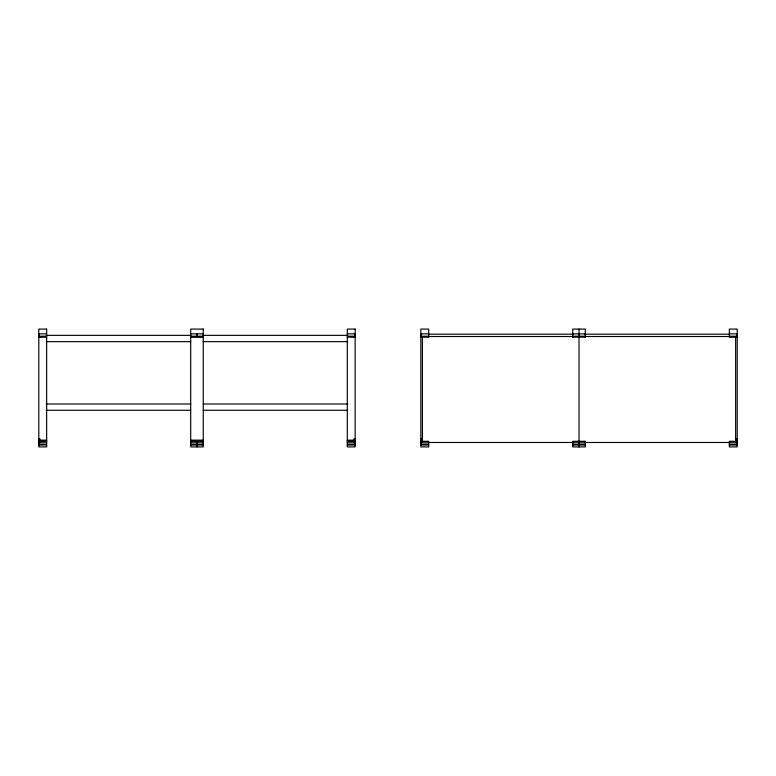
<?xml version="1.0" encoding="UTF-8"?>
<svg xmlns="http://www.w3.org/2000/svg" width="776" height="776" viewBox="0 0 776 776"><rect width="100%" height="100%" fill="white"/><g stroke="black" fill="none" stroke-linecap="round" stroke-linejoin="round"><path stroke-width="1.16" d="M347.299 336.212L355.156 336.212L355.156 333.709M729.353 336.212L737.2 336.212L737.2 333.709M38.8 333.709L38.8 336.241L46.647 336.212M420.844 333.709L420.844 336.241L428.701 336.212M354.108 337.395L355.127 337.395L355.146 335.494M736.152 337.395L737.171 337.395L737.2 335.494M355.127 337.395L355.156 335.601M737.171 337.395L737.2 335.601M355.156 438.741L354.108 438.741L354.099 442.233M737.2 438.741L736.152 438.741L736.143 442.233M38.8 441.292L46.647 441.292M420.844 441.292L428.701 441.292L428.701 446.918L420.844 446.918L420.844 329.082L428.701 329.082L428.701 337.288M39.062 443.183L38.8 442.242L46.647 442.194M421.116 443.183L420.844 442.242L428.701 442.194M38.8 335.601L38.829 337.395L39.848 337.395M420.844 335.601L420.873 337.395L421.892 337.395M347.299 441.292L355.156 441.292M38.8 333.845L46.647 333.845M190.692 333.845L203.254 333.845M347.299 333.845L355.156 333.845M420.844 333.845L428.701 333.845M572.746 333.845L585.308 333.845M729.353 333.845L737.2 333.845M428.439 334.184L572.998 334.184M585.046 334.184L729.605 334.184M46.182 335.358L190.741 335.358M203.205 335.358L347.774 335.358M190.692 336.212L203.254 336.212M572.746 336.212L585.308 336.212M428.439 336.512L572.998 336.512M585.046 336.512L729.605 336.512M38.8 337.288L46.647 337.162M190.692 337.288L203.254 337.288M347.299 337.162L355.156 337.288M420.844 337.288L428.701 337.162M572.746 337.162L585.308 337.162M737.2 337.162L729.353 337.288L729.353 329.082L737.2 329.082L737.2 446.918L729.353 446.918L729.353 441.292L737.2 441.292M46.182 341.644L190.741 341.644M203.205 341.644L347.774 341.644M46.182 403.995L190.741 403.995M203.205 403.995L347.774 403.995M46.182 410.271L190.741 410.271M203.205 410.271L347.774 410.271M38.8 438.741L39.848 438.741L39.857 442.233M420.844 438.741L421.892 438.741L421.901 442.233M38.8 440.147L46.647 440.147M190.692 440.147L203.254 440.147M347.299 440.147L354.108 440.147M736.152 440.147L737.2 440.147M38.8 440.632L46.647 440.632M190.692 440.632L203.254 440.632M347.299 440.632L354.108 440.632M736.152 440.632L737.2 440.632M38.8 441.049L39.848 441.049M354.108 441.049L355.156 441.049M420.844 441.049L421.892 441.049M736.152 441.049L737.2 441.049M190.692 441.292L203.254 441.292M190.692 442.194L203.254 442.194M347.299 442.194L355.156 442.194L354.884 443.183M572.746 442.194L585.308 442.194M729.353 442.194L737.2 442.194L736.938 443.183M428.439 442.475L572.998 442.475M585.046 442.475L729.605 442.475M38.8 444.085L46.647 444.085M190.692 444.085L203.254 444.085M347.299 444.085L355.156 444.085M420.844 444.085L428.701 444.085M572.746 444.085L585.308 444.085M729.353 444.085L737.2 444.085M38.8 445.026L46.647 445.026M190.692 445.026L203.254 445.026M347.299 445.026L355.156 445.026M420.844 445.026L428.701 445.026M572.746 445.026L585.308 445.026M729.353 445.026L737.2 445.026M420.854 335.494L420.873 337.395M38.8 335.494L38.829 337.395M735.629 336.59L735.629 442.475M585.308 337.288L585.308 329.082L572.746 329.082L572.746 337.288M579.022 329.082L579.022 337.288M579.022 337.715L579.022 446.918M422.416 336.59L422.416 442.475M196.978 333.845L196.978 337.288M196.978 441.292L196.978 446.918M46.647 329.082L38.8 329.082L38.8 446.918L46.647 446.918L46.647 329.082M203.254 329.082L190.692 329.082L190.692 446.918L203.254 446.918L203.254 329.082M355.156 329.082L347.299 329.082L347.299 446.918L355.156 446.918L355.156 329.082M585.308 441.292L572.746 441.292L572.746 446.918L585.308 446.918L585.308 441.292"/></g></svg>
